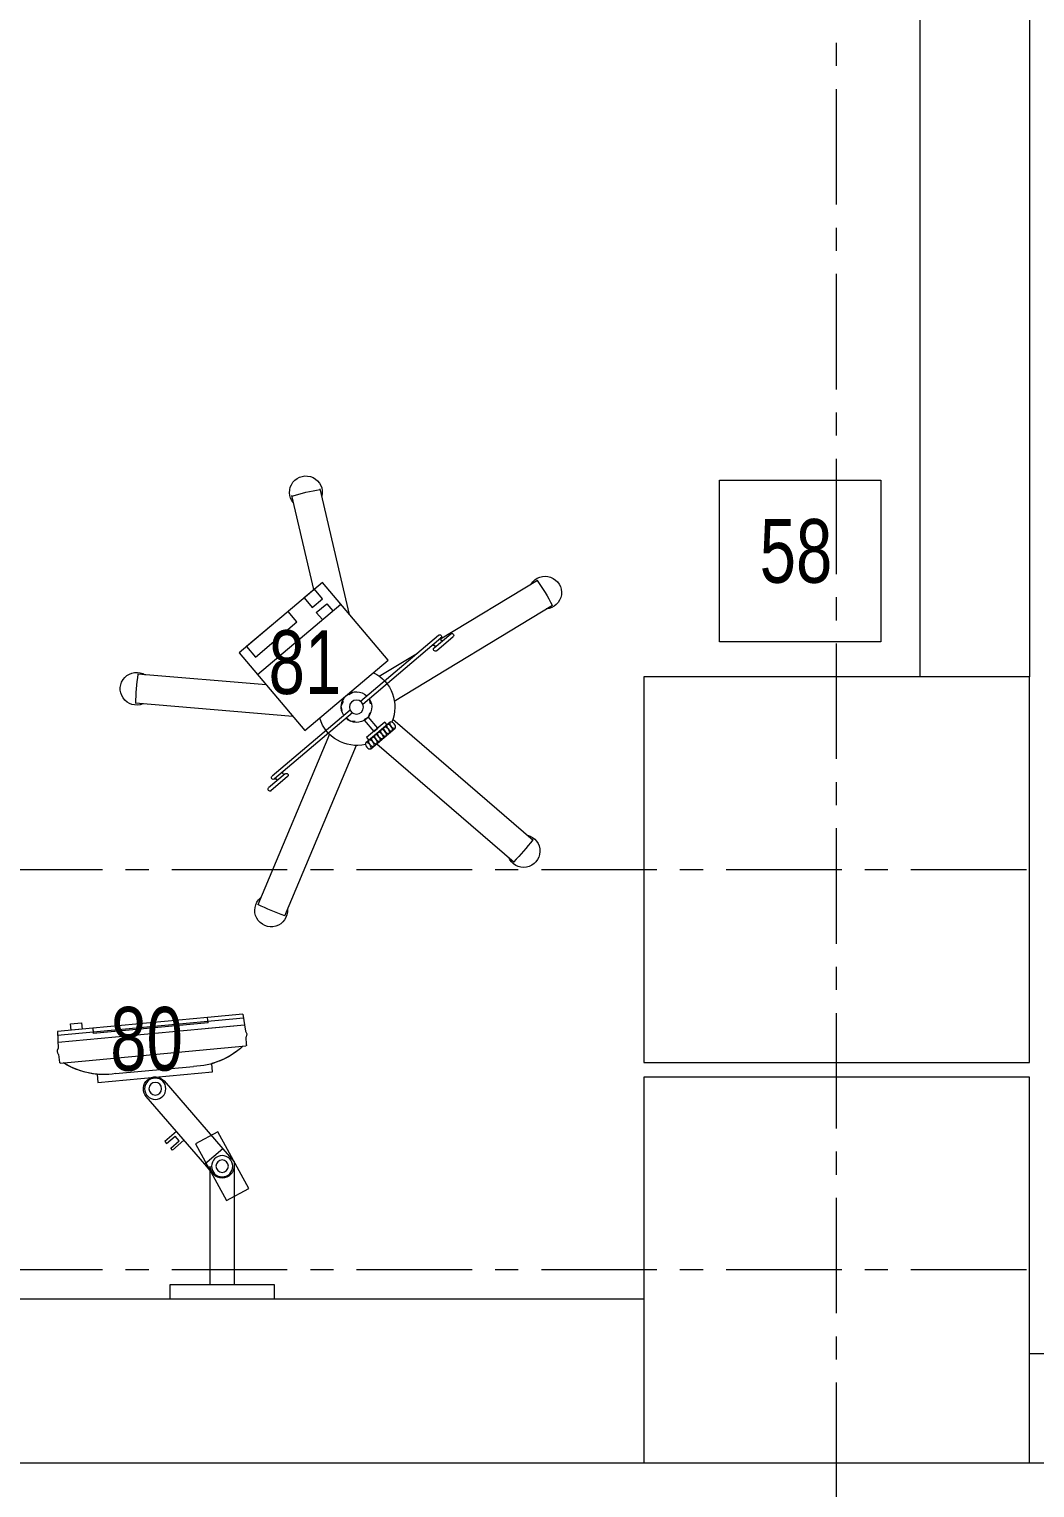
# Model space of a CAD drawing. Header units: millimetres. Extents: x 26027 to 581921, y 7230 to 233891.
# Drawn here: x 471939 to 473321, y 170846 to 172851 of the extents above; entities that cross this region are included whole.
import ezdxf

# ---------------------------------------------------------------- set-up
doc = ezdxf.new("R2010")
doc.units = ezdxf.units.MM
doc.header["$LTSCALE"] = 5
doc.linetypes.add('CENTER', pattern=[50.8, 31.75, -6.35, 6.35, -6.35])
doc.layers.add('axes', color=9, linetype='Continuous')
for name, color, linetype, lineweight in [('Medical Equipment and Furniture', 163, 'Continuous', 0), ('Medical Equipment and Furniture1', 163, 'Continuous', 5), ('Medical Equipment and Furniture2', 42, 'Continuous', 13), ('Structure', 20, 'Continuous', 5), ('Walls', 32, 'Continuous', 5)]:
    doc.layers.add(name, color=color, linetype=linetype, lineweight=lineweight)
doc.styles.add('X3G_ENTITY_257CFD', font='swisscl.ttf', dxfattribs={"height": 200})

# ---------------------------------------------------------------- blocks, each defined once
blk = doc.blocks.new('IC.4')
at = {"layer": 'Medical Equipment and Furniture1'}
for p, q in [((31.2175, -28.0475), (31.214, -28.0706)), ((31.2175, -28.0475), (31.266, -28.052)), ((31.2152, -28.0625), (31.4716, -28.0865)), ((31.2152, -28.0625), (31.2652, -28.0672)), ((31.2167, -28.0528), (31.4722, -28.0766)), ((31.2653, -28.0595), (31.266, -28.0521)), ((31.2653, -28.0595), (31.266, -28.0521)), ((31.2653, -28.0595), (31.4231, -28.0741)), ((31.266, -28.0521), (31.4238, -28.0667)), ((31.4238, -28.0667), (31.4231, -28.0741)), ((31.4238, -28.0667), (31.4233, -28.0721)), ((31.4238, -28.0667), (31.4724, -28.0712)), ((31.2125, -28.0897), (31.2131, -28.0787)), ((31.2125, -28.0897), (31.2131, -28.0787)), ((31.4724, -28.0712), (31.4715, -28.0946)), ((31.4683, -28.1146), (31.2135, -28.0909)), ((31.2174, -28.0912), (31.2135, -28.0909)), ((31.4709, -28.1027), (31.4695, -28.1137)), ((31.4709, -28.1027), (31.4695, -28.1137)), ((31.2591, -28.1266), (31.2601, -28.1153)), ((31.2591, -28.1266), (31.2601, -28.1154)), ((31.4169, -28.1412), (31.2591, -28.1266)), ((31.4169, -28.1412), (31.2591, -28.1266)), ((31.3924, -28.1291), (31.2853, -28.1192)), ((31.4683, -28.1146), (31.4643, -28.1143)), ((31.3256, -28.1392), (31.2451, -28.2325)), ((31.4179, -28.13), (31.4169, -28.1412)), ((31.4179, -28.13), (31.4169, -28.1412)), ((31.2698, -28.2538), (31.3503, -28.1605)), ((31.2095, -28.2871), (31.2519, -28.209)), ((31.2519, -28.209), (31.2826, -28.2257)), ((31.3087, -28.2087), (31.3246, -28.2225)), ((31.2826, -28.2257), (31.2401, -28.3037)), ((31.2985, -28.2206), (31.3144, -28.2343)), ((31.3049, -28.2217), (31.3107, -28.2149)), ((31.3166, -28.2318), (31.3049, -28.2217)), ((31.3224, -28.225), (31.3107, -28.2149)), ((31.3246, -28.2225), (31.3224, -28.225)), ((31.2451, -28.2325), (31.2297, -28.2503)), ((31.2451, -28.2325), (31.2698, -28.2538)), ((31.3144, -28.2343), (31.3166, -28.2318)), ((31.2297, -28.2503), (31.2297, -28.4193)), ((31.2623, -28.2624), (31.2698, -28.2538)), ((31.2623, -28.4193), (31.2623, -28.2564)), ((31.2401, -28.3037), (31.2095, -28.2871)), ((31.2623, -28.3628), (31.2623, -28.3284)), ((31.2297, -28.4193), (31.2623, -28.4193))]:
    blk.add_line(p, q, dxfattribs=at)
for points in [[(31.4384, -28.0681), (31.4536, -28.0695), (31.4545, -28.0605), (31.4392, -28.0591)], [(31.3181, -28.4193), (31.3181, -28.4389), (31.174, -28.4389), (31.174, -28.4193)]]:
    blk.add_lwpolyline(points, close=True, dxfattribs=at)
for centre, radius in [((31.338, -28.1499), 0.0146), ((31.338, -28.1499), 0.00861), ((31.246, -28.2564), 0.0146), ((31.246, -28.2564), 0.00861)]:
    blk.add_circle(centre, radius, dxfattribs=at)
for centre, radius, start, end in [((31.2197, -28.0753), 0.00743, 140.4817, 206.7323), ((31.2197, -28.0753), 0.00743, 140.4817, 206.7323), ((31.2136, -28.0897), 0.00112, 176.6688, 264.6688), ((31.2136, -28.0897), 0.00112, 176.6688, 264.6688), ((31.2885, -28.0151), 0.1042, 226.9662, 268.2917), ((31.2885, -28.0151), 0.1042, 226.9661, 254.2129), ((31.4648, -28.0982), 0.00761, 323.4774, 27.9842), ((31.4648, -28.0982), 0.00761, 323.4774, 27.9842), ((31.4085, -28.0262), 0.1042, 261.0939, 302.3365), ((31.4085, -28.0262), 0.1042, 275.1713, 302.3365), ((31.4684, -28.1135), 0.00113, 264.6459, 352.3503), ((31.4684, -28.1135), 0.00113, 264.6459, 352.3503), ((31.338, -28.1499), 0.0163, 319.187, 139.187), ((31.246, -28.2564), 0.0163, 180, 0)]:
    blk.add_arc(centre, radius, start, end, dxfattribs=at)
blk = doc.blocks.new('IC.5')
at = {"layer": 'Medical Equipment and Furniture2', "color": 254}
for points in [[(31.601, -27.8325), (31.5106, -27.9394), (31.3961, -27.8425), (31.4865, -27.7356), (31.601, -27.8325)], [(31.4866, -27.7868), (31.4949, -27.777), (31.4805, -27.7649), (31.4723, -27.7746)]]:
    blk.add_lwpolyline(points, dxfattribs=at)
for points in [[(31.601, -27.8325), (31.5758, -27.8623), (31.4613, -27.7654), (31.4865, -27.7356)], [(31.5118, -27.757), (31.5005, -27.7703), (31.4862, -27.7582), (31.4974, -27.7449)], [(31.5908, -27.8238), (31.5786, -27.8382), (31.5217, -27.79), (31.5338, -27.7757)]]:
    blk.add_lwpolyline(points, close=True, dxfattribs=at)
blk = doc.blocks.new('IC.5 on Trolley')
at = {"layer": 'Medical Equipment and Furniture1'}
for p, q in [((31.4491, -27.7798), (31.4897, -27.6072)), ((31.4983, -27.7455), (31.5287, -27.6163)), ((31.3241, -27.8134), (31.1908, -27.7326)), ((31.3877, -27.8988), (31.1701, -27.7668)), ((31.3331, -27.8257), (31.3102, -27.8063)), ((31.4342, -27.899), (31.3268, -27.8081)), ((31.3299, -27.8295), (31.307, -27.8101)), ((31.4309, -27.9028), (31.3236, -27.812)), ((31.4084, -27.8646), (31.3558, -27.8327)), ((31.5637, -27.8766), (31.7403, -27.8619)), ((31.4381, -27.887), (31.4445, -27.8865)), ((31.4501, -27.8899), (31.4445, -27.8865)), ((31.4203, -27.9024), (31.4217, -27.8961)), ((31.4224, -27.8955), (31.4217, -27.8961)), ((31.4267, -27.8918), (31.4262, -27.8922)), ((31.4582, -27.8992), (31.4607, -27.9052)), ((31.4592, -27.9115), (31.4607, -27.9052)), ((31.5272, -27.9198), (31.7436, -27.9018)), ((31.3897, -27.9237), (31.1969, -28.0898)), ((31.4213, -27.9147), (31.4238, -27.9207)), ((31.4293, -27.9241), (31.4238, -27.9207)), ((31.4414, -27.9269), (31.4479, -27.9264)), ((31.4453, -27.9149), (31.5526, -28.0058)), ((31.4528, -27.9221), (31.4479, -27.9264)), ((31.4485, -27.9111), (31.5558, -28.002)), ((31.49, -27.9229), (31.491, -27.9228)), ((31.477, -27.9442), (31.5755, -28.1789)), ((31.4119, -27.9573), (31.223, -28.1201)), ((31.4401, -27.9597), (31.5386, -28.1944)), ((31.5343, -28.0025), (31.5572, -28.0219)), ((31.5375, -27.9987), (31.5604, -28.0181))]:
    blk.add_line(p, q, dxfattribs=at)
for points in [[(31.3935, -27.9276), (31.427, -27.956)], [(31.4291, -27.9251), (31.416, -27.9407), (31.4104, -27.936), (31.4235, -27.9204)], [(31.42, -27.9642), (31.3865, -27.9358)]]:
    blk.add_lwpolyline(points, dxfattribs=at)
blk.add_lwpolyline([(31.4257, -27.949), (31.4227, -27.9524), (31.3977, -27.9312), (31.4006, -27.9278)], close=True, dxfattribs=at)
blk.add_circle((31.4397, -27.907), 0.00972, dxfattribs=at)
for centre, radius, start, end in [((31.5092, -27.6118), 0.0225, 319.4884, 194.0205), ((31.4397, -27.907), 0.3033, 72.9732, 80.5358), ((31.1804, -27.7497), 0.0225, 31.4884, 266.0205), ((31.4397, -27.907), 0.3033, 144.9732, 152.5358), ((31.3086, -27.8082), 0.0025, 49.7545, 229.7545), ((31.3252, -27.8101), 0.0025, 49.7545, 229.7545), ((31.3216, -27.8134), 0.0025, 269.5762, 49.7545), ((31.3315, -27.8276), 0.0025, 229.7545, 49.7545), ((31.3343, -27.8243), 0.0025, 49.7545, 187.0501), ((31.4397, -27.907), 0.0527, 116.2434, 202.9382), ((31.7419, -27.8818), 0.0225, 247.4884, 122.0205), ((31.4397, -27.907), 0.3033, 0.9732, 8.5358), ((31.4397, -27.907), 0.021, 326.5821, 132.9269), ((31.4397, -27.907), 0.021, 146.5821, 312.9269), ((31.4397, -27.907), 0.0527, 256.5708, 343.2656), ((31.5359, -28.0006), 0.0025, 49.7545, 229.7545), ((31.5387, -27.9973), 0.0025, 272.4588, 49.7545), ((31.5515, -28.008), 0.0025, 49.7545, 189.9328), ((31.5542, -28.0039), 0.0025, 229.7545, 49.7545), ((31.5588, -28.02), 0.0025, 229.7545, 49.7545), ((31.21, -28.1049), 0.0225, 103.4884, 338.0205), ((31.4397, -27.907), 0.3033, 216.9732, 224.5358), ((31.557, -28.1866), 0.0225, 175.4884, 50.0205), ((31.4397, -27.907), 0.3033, 288.9732, 296.5358)]:
    blk.add_arc(centre, radius, start, end, dxfattribs=at)
for centre in [(31.39, -27.9317), (31.3942, -27.9353), (31.3984, -27.9388), (31.4026, -27.9424), (31.4067, -27.9459), (31.4109, -27.9495), (31.4151, -27.953), (31.4193, -27.9566), (31.4235, -27.9601)]:
    blk.add_ellipse(centre, major_axis=(0.00347, 0.0041), ratio=0.510594, dxfattribs=at)
blk.add_blockref('IC.5', (0, 0), dxfattribs=at)

msp = doc.modelspace()

# ---------------------------------------------------------------- linework, layer by layer
at = {"layer": 'axes', "linetype": 'CENTER', "lineweight": 0}
for p, q in [((473048.8, 120285.6, 0), (473048.8, 230891.1, 0)), ((544175.8, 171695.3, 2.4), (461277.7, 171695.3, 2.4)), ((544175.8, 171145.3, 2.4), (461285.2, 171145.3, 2.4))]:
    msp.add_line(p, q, dxfattribs=at)
at = {"layer": 'Medical Equipment and Furniture', "elevation": 0}
msp.add_lwpolyline([(472887.8, 172230.6), (473109.8, 172230.6), (473109.8, 172008.6), (472887.8, 172008.6), (472887.8, 172230.6)], dxfattribs=at)
at = {"layer": 'Structure', "elevation": 0}
for points in [[(472783.8, 171430.3), (473313.8, 171430.3), (473313.8, 171960.3), (472783.8, 171960.3)], [(472783.8, 170880.3), (473313.8, 170880.3), (473313.8, 171410.3), (472783.8, 171410.3)]]:
    msp.add_lwpolyline(points, close=True, dxfattribs=at)
at = {"layer": 'Walls'}
for p, q in [((471585.8, 171105.3, 2.4), (472783.8, 171105.3, 2.4)), ((473313.8, 171030.3, 2.4), (477852.4, 171030.3, 2.4)), ((471585.8, 170880.3, 2.4), (472798.8, 170880.3, 2.4)), ((473303.8, 170880.3, 2.4), (478102.4, 170879.4, 2.4))]:
    msp.add_line(p, q, dxfattribs=at)
at = {"layer": 'Walls', "elevation": 0}
for points in [[(473163.8, 171960.3), (473163.8, 174891.5)], [(473313.8, 174891.5), (473313.8, 171960.3)]]:
    msp.add_lwpolyline(points, dxfattribs=at)

# ---------------------------------------------------------------- block references
at = {"layer": 'Medical Equipment and Furniture', "xscale": -1000, "yscale": 1000, "zscale": 1000}
for name, p in [('IC.5 on Trolley', (503828.6, 199825.9, 2.4)), ('IC.4', (503450.3, 199544.2, 2.4))]:
    msp.add_blockref(name, p, dxfattribs=at)

# ---------------------------------------------------------------- texts
at = {"layer": 'Medical Equipment and Furniture', "char_height": 87.47, "attachment_point": 2, "style": 'X3G_ENTITY_257CFD'}
for s, insert in [('58', (472993, 172177.3, 0)), ('81', (472318, 172024.4, 4.7)), ('80', (472100.4, 171506.7, 4.7))]:
    msp.add_mtext(s, dxfattribs=dict(at, insert=insert))

doc.saveas('drawing.dxf')
